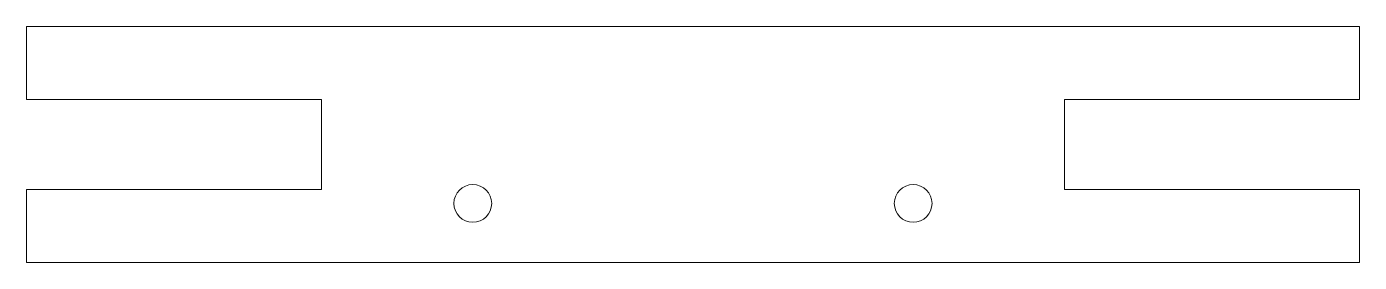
# Model space of a CAD drawing. Header units: millimetres. Extents: x -21 to 92, y -25 to -5.
import ezdxf

# ---------------------------------------------------------------- set-up
doc = ezdxf.new("R2010")
doc.units = ezdxf.units.MM

msp = doc.modelspace()

# ---------------------------------------------------------------- linework, layer by layer
at = {"color": 7, "linetype": 'Continuous', "lineweight": 15}
for p, q in [((-20.69, -5), (92.31, -5)), ((-20.69, -11.19), (-20.69, -5)), ((92.31, -11.19), (92.31, -5)), ((4.31, -11.19), (-20.69, -11.19)), ((4.31, -18.81), (4.31, -11.19)), ((92.31, -11.19), (67.31, -11.19)), ((67.31, -11.19), (67.31, -18.81)), ((-20.69, -18.81), (4.31, -18.81)), ((-20.69, -25), (-20.69, -18.81)), ((67.31, -18.81), (92.31, -18.81)), ((92.31, -25), (92.31, -18.81)), ((-20.69, -25), (92.31, -25))]:
    msp.add_line(p, q, dxfattribs=at)
for centre in [(17.14, -20), (54.48, -20)]:
    msp.add_circle(centre, 1.6, dxfattribs=at)

doc.saveas('drawing.dxf')
